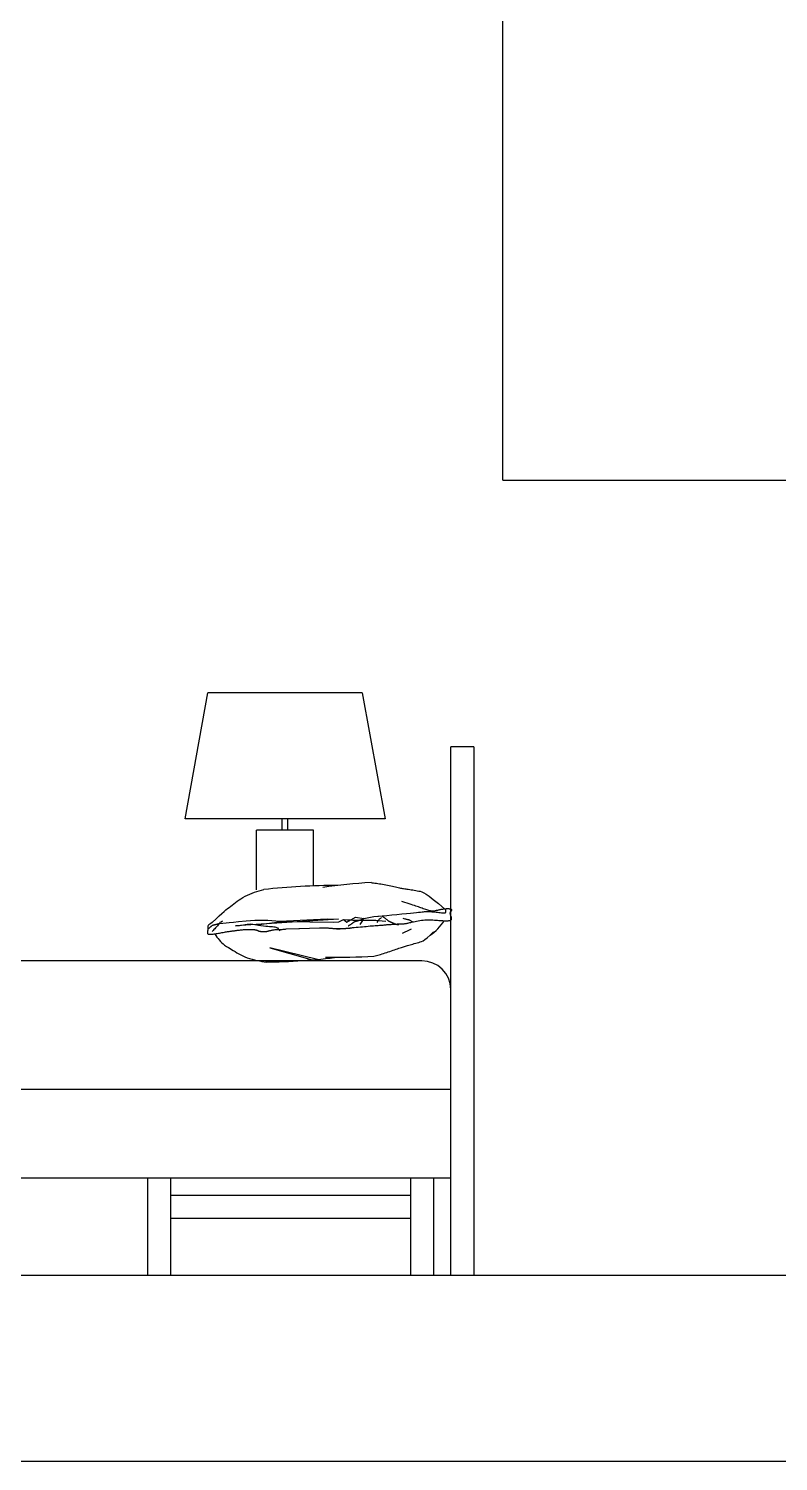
# Model space of a CAD drawing. Header units: inches. Extents: x 11.2 to 54.2, y 16.2 to 41.
# Drawn here: x 22.752 to 24.063, y 16.209 to 18.716 of the extents above; entities that cross this region are included whole.
import ezdxf

# ---------------------------------------------------------------- set-up
doc = ezdxf.new("R2010")
doc.units = ezdxf.units.IN
doc.header["$MEASUREMENT"] = 0
for name, color, linetype in [('1', 1, 'Continuous'), ('4', 4, 'Continuous'), ('kadrbm', 4, 'Continuous')]:
    doc.layers.add(name, color=color, linetype=linetype)

# ---------------------------------------------------------------- blocks, each defined once
blk = doc.blocks.new('kadrbm')
at = {"layer": 'kadrbm', "color": 4}
blk.add_lwpolyline([(0, 0), (0, 24.7972), (21, 24.7972), (21, 0), (0, 0)], close=True, dxfattribs=at)
blk.add_lwpolyline([(20.6631, 0.3257), (20.6631, 24.4603), (0.3369, 24.4603), (0.3369, 0.3257), (20.6631, 0.3257)], dxfattribs=at)

msp = doc.modelspace()

# ---------------------------------------------------------------- linework, layer by layer
at = {"layer": '1'}
for p, q in [((23.5817, 17.9263), (23.5817, 19.9263)), ((23.5817, 17.9263), (26.3817, 17.9263)), ((23.0258, 17.3337), (23.0658, 17.5537)), ((23.3358, 17.5537), (23.0658, 17.5537)), ((23.3358, 17.5537), (23.3758, 17.3337)), ((23.4909, 16.535), (23.4909, 17.4593)), ((23.5309, 17.4593), (23.4909, 17.4593)), ((23.5309, 17.4593), (23.5309, 16.535)), ((23.3758, 17.3337), (23.0258, 17.3337)), ((23.1958, 17.3137), (23.1958, 17.3337)), ((23.2058, 17.3137), (23.2058, 17.3337)), ((23.1508, 17.2093), (23.1508, 17.3137)), ((23.2508, 17.3137), (23.1508, 17.3137)), ((23.2508, 17.2164), (23.2508, 17.3137)), ((23.3511, 17.2221), (23.3533, 17.2218)), ((23.3533, 17.2218), (23.3556, 17.2215)), ((23.3556, 17.2215), (23.358, 17.2212)), ((23.358, 17.2212), (23.3605, 17.2208)), ((23.3605, 17.2208), (23.3631, 17.2204)), ((23.1236, 17.1938), (23.1272, 17.196)), ((23.1272, 17.196), (23.1309, 17.198)), ((23.1309, 17.198), (23.1349, 17.2)), ((23.1349, 17.2), (23.139, 17.2017)), ((23.139, 17.2017), (23.1432, 17.2034)), ((23.1432, 17.2034), (23.1474, 17.2049)), ((23.1474, 17.2049), (23.1516, 17.2063)), ((23.1516, 17.2063), (23.1557, 17.2075)), ((23.1557, 17.2075), (23.1597, 17.2086)), ((23.1597, 17.2086), (23.1635, 17.2096)), ((23.3631, 17.2204), (23.3658, 17.22)), ((23.3658, 17.22), (23.3685, 17.2196)), ((23.3685, 17.2196), (23.3713, 17.2191)), ((23.3713, 17.2191), (23.3742, 17.2185)), ((23.3742, 17.2185), (23.3771, 17.218)), ((23.3771, 17.218), (23.38, 17.2174)), ((23.38, 17.2174), (23.3829, 17.2168)), ((23.3829, 17.2168), (23.3857, 17.2161)), ((23.3857, 17.2161), (23.3885, 17.2155)), ((23.3885, 17.2155), (23.3913, 17.2149)), ((23.3913, 17.2149), (23.3939, 17.2143)), ((23.3939, 17.2143), (23.3963, 17.2137)), ((23.3963, 17.2137), (23.3986, 17.2132)), ((23.3986, 17.2132), (23.4007, 17.2128)), ((23.4007, 17.2128), (23.4027, 17.2124)), ((23.4027, 17.2124), (23.4045, 17.212)), ((23.4045, 17.212), (23.4063, 17.2117)), ((23.4063, 17.2117), (23.4081, 17.2114)), ((23.4081, 17.2114), (23.41, 17.2111)), ((23.41, 17.2111), (23.4119, 17.2108)), ((23.4119, 17.2108), (23.414, 17.2105)), ((23.414, 17.2105), (23.4163, 17.2102)), ((23.4163, 17.2102), (23.4188, 17.2098)), ((23.4188, 17.2098), (23.4213, 17.2094)), ((23.4213, 17.2094), (23.424, 17.209)), ((23.424, 17.209), (23.4266, 17.2086)), ((23.4266, 17.2086), (23.4293, 17.2082)), ((23.4293, 17.2082), (23.432, 17.2077)), ((23.432, 17.2077), (23.4346, 17.2072)), ((23.4346, 17.2072), (23.4371, 17.2067)), ((23.4371, 17.2067), (23.4399, 17.2058)), ((23.4399, 17.2058), (23.4432, 17.2042)), ((23.4432, 17.2042), (23.4475, 17.2017)), ((23.4475, 17.2017), (23.453, 17.1979)), ((23.453, 17.1979), (23.46, 17.1925)), ((23.0904, 17.1679), (23.0942, 17.1713)), ((23.0942, 17.1713), (23.0975, 17.1741)), ((23.0975, 17.1741), (23.1004, 17.1764)), ((23.1004, 17.1764), (23.1031, 17.1785)), ((23.1031, 17.1785), (23.1057, 17.1805)), ((23.1057, 17.1805), (23.1084, 17.1826)), ((23.1084, 17.1826), (23.1111, 17.1848)), ((23.1111, 17.1848), (23.114, 17.187)), ((23.114, 17.187), (23.1171, 17.1893)), ((23.1171, 17.1893), (23.1203, 17.1916)), ((23.1203, 17.1916), (23.1236, 17.1938)), ((23.4101, 17.1873), (23.4053, 17.1889)), ((23.4144, 17.1859), (23.4101, 17.1873)), ((23.4181, 17.1846), (23.4144, 17.1859)), ((23.4215, 17.1835), (23.4181, 17.1846)), ((23.4245, 17.1825), (23.4215, 17.1835)), ((23.4272, 17.1816), (23.4245, 17.1825)), ((23.4297, 17.1808), (23.4272, 17.1816)), ((23.432, 17.18), (23.4297, 17.1808)), ((23.4341, 17.1793), (23.432, 17.18)), ((23.4363, 17.1785), (23.4341, 17.1793)), ((23.4384, 17.1778), (23.4363, 17.1785)), ((23.4377, 17.1704), (23.4403, 17.1707)), ((23.4405, 17.177), (23.4384, 17.1778)), ((23.4403, 17.1707), (23.4427, 17.1709)), ((23.4426, 17.1763), (23.4405, 17.177)), ((23.4447, 17.1755), (23.4426, 17.1763)), ((23.4427, 17.1709), (23.4449, 17.1711)), ((23.4467, 17.1748), (23.4447, 17.1755)), ((23.4449, 17.1711), (23.4471, 17.1712)), ((23.4486, 17.1742), (23.4467, 17.1748)), ((23.4471, 17.1712), (23.4494, 17.1712)), ((23.4505, 17.1736), (23.4486, 17.1742)), ((23.4494, 17.1712), (23.4519, 17.1712)), ((23.4522, 17.1731), (23.4505, 17.1736)), ((23.4519, 17.1712), (23.4545, 17.1711)), ((23.4539, 17.1727), (23.4522, 17.1731)), ((23.4554, 17.1723), (23.4539, 17.1727)), ((23.4545, 17.1711), (23.4572, 17.171)), ((23.4568, 17.1721), (23.4554, 17.1723)), ((23.458, 17.172), (23.4568, 17.1721)), ((23.4572, 17.171), (23.4599, 17.1708)), ((23.4592, 17.1719), (23.458, 17.172)), ((23.4603, 17.172), (23.4592, 17.1719)), ((23.4599, 17.1708), (23.4625, 17.1706)), ((23.46, 17.1925), (23.4689, 17.1851)), ((23.4613, 17.1721), (23.4603, 17.172)), ((23.4623, 17.1722), (23.4613, 17.1721)), ((23.4633, 17.1724), (23.4623, 17.1722)), ((23.4625, 17.1706), (23.4651, 17.1704)), ((23.4642, 17.1726), (23.4633, 17.1724)), ((23.4652, 17.1729), (23.4642, 17.1726)), ((23.4663, 17.1732), (23.4652, 17.1729)), ((23.4674, 17.1734), (23.4663, 17.1732)), ((23.4686, 17.1737), (23.4674, 17.1734)), ((23.4698, 17.1739), (23.4686, 17.1737)), ((23.4689, 17.1851), (23.4801, 17.1755)), ((23.471, 17.1741), (23.4698, 17.1739)), ((23.4723, 17.1744), (23.471, 17.1741)), ((23.4735, 17.1746), (23.4723, 17.1744)), ((23.4748, 17.1748), (23.4735, 17.1746)), ((23.476, 17.175), (23.4748, 17.1748)), ((23.4773, 17.1752), (23.476, 17.175)), ((23.4785, 17.1753), (23.4773, 17.1752)), ((23.4796, 17.1755), (23.4785, 17.1753)), ((23.4807, 17.1756), (23.4796, 17.1755)), ((23.4817, 17.1757), (23.4807, 17.1756)), ((23.4827, 17.1758), (23.4817, 17.1757)), ((23.4818, 17.1744), (23.4817, 17.1757)), ((23.482, 17.1732), (23.4818, 17.1744)), ((23.4819, 17.1699), (23.4821, 17.1705)), ((23.4821, 17.1721), (23.482, 17.1732)), ((23.4821, 17.1712), (23.4821, 17.1721)), ((23.4821, 17.1705), (23.4821, 17.1712)), ((23.4836, 17.1758), (23.4827, 17.1758)), ((23.4845, 17.1759), (23.4836, 17.1758)), ((23.4854, 17.1759), (23.4845, 17.1759)), ((23.4862, 17.1759), (23.4854, 17.1759)), ((23.487, 17.1759), (23.4862, 17.1759)), ((23.4877, 17.1758), (23.487, 17.1759)), ((23.4884, 17.1757), (23.4877, 17.1758)), ((23.4891, 17.1756), (23.4884, 17.1757)), ((23.4897, 17.1755), (23.4891, 17.1756)), ((23.4903, 17.1754), (23.4897, 17.1755)), ((23.49, 17.1702), (23.4901, 17.1705)), ((23.4901, 17.1705), (23.4903, 17.1709)), ((23.4908, 17.1752), (23.4903, 17.1754)), ((23.4903, 17.1709), (23.4905, 17.1712)), ((23.4905, 17.1712), (23.4908, 17.1715)), ((23.4912, 17.175), (23.4908, 17.1752)), ((23.4908, 17.1715), (23.491, 17.1718)), ((23.491, 17.1718), (23.4913, 17.172)), ((23.4916, 17.1749), (23.4912, 17.175)), ((23.4913, 17.172), (23.4915, 17.1723)), ((23.4915, 17.1723), (23.4917, 17.1726)), ((23.4919, 17.1747), (23.4916, 17.1749)), ((23.4917, 17.1726), (23.492, 17.1728)), ((23.4922, 17.1744), (23.4919, 17.1747)), ((23.492, 17.1728), (23.4921, 17.1731)), ((23.4921, 17.1731), (23.4923, 17.1733)), ((23.4924, 17.1742), (23.4922, 17.1744)), ((23.4923, 17.1733), (23.4924, 17.1736)), ((23.4924, 17.174), (23.4924, 17.1742)), ((23.4925, 17.1738), (23.4924, 17.174)), ((23.4924, 17.1736), (23.4925, 17.1738)), ((23.066, 17.1456), (23.0656, 17.1446)), ((23.0666, 17.1467), (23.066, 17.1456)), ((23.0676, 17.1478), (23.0666, 17.1467)), ((23.0691, 17.1491), (23.0676, 17.1478)), ((23.071, 17.1504), (23.0691, 17.1491)), ((23.0709, 17.145), (23.0715, 17.1454)), ((23.0736, 17.1519), (23.071, 17.1504)), ((23.0715, 17.1454), (23.072, 17.1458)), ((23.072, 17.1458), (23.0724, 17.1462)), ((23.0724, 17.1462), (23.0728, 17.1465)), ((23.0728, 17.1465), (23.0732, 17.1468)), ((23.0732, 17.1468), (23.0736, 17.1471)), ((23.0736, 17.1519), (23.0802, 17.1584)), ((23.0736, 17.1471), (23.074, 17.1473)), ((23.074, 17.1473), (23.0744, 17.1475)), ((23.0744, 17.1475), (23.0749, 17.1477)), ((23.0749, 17.1477), (23.0754, 17.1479)), ((23.0754, 17.1479), (23.0759, 17.148)), ((23.0759, 17.148), (23.0765, 17.1482)), ((23.0765, 17.1482), (23.0771, 17.1483)), ((23.0771, 17.1483), (23.0778, 17.1485)), ((23.0778, 17.1485), (23.0785, 17.1486)), ((23.0785, 17.1486), (23.0792, 17.1488)), ((23.0792, 17.1488), (23.0798, 17.1489)), ((23.0798, 17.1489), (23.0805, 17.1491)), ((23.0802, 17.1584), (23.0857, 17.1636)), ((23.0805, 17.1491), (23.0812, 17.1492)), ((23.0824, 17.1462), (23.0808, 17.1445)), ((23.0812, 17.1492), (23.0819, 17.1494)), ((23.0819, 17.1494), (23.0825, 17.1496)), ((23.084, 17.1479), (23.0824, 17.1462)), ((23.0825, 17.1496), (23.0832, 17.1498)), ((23.0832, 17.1498), (23.084, 17.15)), ((23.084, 17.15), (23.0847, 17.1501)), ((23.0858, 17.1499), (23.084, 17.1479)), ((23.0847, 17.1501), (23.0856, 17.1503)), ((23.0856, 17.1503), (23.0865, 17.1505)), ((23.0857, 17.1636), (23.0904, 17.1679)), ((23.0865, 17.1505), (23.0871, 17.1527)), ((23.0865, 17.1505), (23.103, 17.1523)), ((23.0871, 17.1527), (23.0892, 17.1534)), ((23.0892, 17.1534), (23.0912, 17.1551)), ((23.103, 17.1523), (23.1105, 17.1528)), ((23.1105, 17.1528), (23.1194, 17.1541)), ((23.294, 17.1582), (23.1142, 17.1463)), ((23.1142, 17.1463), (23.1212, 17.1469)), ((23.1194, 17.1541), (23.1329, 17.155)), ((23.1212, 17.1469), (23.1348, 17.1493)), ((23.1329, 17.155), (23.148, 17.156)), ((23.1348, 17.1493), (23.1409, 17.1497)), ((23.1409, 17.1497), (23.1512, 17.1483)), ((23.148, 17.156), (23.1706, 17.156)), ((23.149, 17.1484), (23.1541, 17.1475)), ((23.1512, 17.1483), (23.1865, 17.1527)), ((23.1541, 17.1475), (23.1587, 17.1468)), ((23.1587, 17.1468), (23.1631, 17.1463)), ((23.1631, 17.1463), (23.167, 17.1459)), ((23.167, 17.1459), (23.1706, 17.1456)), ((23.1706, 17.156), (23.1918, 17.1544)), ((23.1706, 17.1456), (23.1738, 17.1454)), ((23.1865, 17.1527), (23.1948, 17.1532)), ((23.1918, 17.1544), (23.2744, 17.1585)), ((23.1948, 17.1532), (23.2032, 17.1538)), ((23.2032, 17.1538), (23.2032, 17.1538)), ((23.2032, 17.1538), (23.2849, 17.1525)), ((23.2744, 17.1585), (23.294, 17.1582)), ((23.2849, 17.1525), (23.2948, 17.1532)), ((23.2948, 17.1532), (23.3029, 17.1575)), ((23.3029, 17.1575), (23.3088, 17.1525)), ((23.3093, 17.1562), (23.3039, 17.1565)), ((23.3088, 17.1525), (23.324, 17.1612)), ((23.3144, 17.156), (23.3093, 17.1562)), ((23.3112, 17.1463), (23.3117, 17.1465)), ((23.3117, 17.1465), (23.3123, 17.1468)), ((23.3123, 17.1468), (23.313, 17.1472)), ((23.313, 17.1472), (23.3136, 17.1476)), ((23.3136, 17.1476), (23.3143, 17.148)), ((23.3143, 17.148), (23.315, 17.1484)), ((23.3191, 17.1558), (23.3144, 17.156)), ((23.315, 17.1484), (23.3156, 17.1488)), ((23.3156, 17.1488), (23.3163, 17.1493)), ((23.3163, 17.1493), (23.317, 17.1497)), ((23.317, 17.1497), (23.3176, 17.1502)), ((23.3176, 17.1502), (23.3182, 17.1506)), ((23.3182, 17.1506), (23.3188, 17.1511)), ((23.3188, 17.1511), (23.3193, 17.1515)), ((23.3236, 17.1557), (23.3191, 17.1558)), ((23.3193, 17.1515), (23.3199, 17.1519)), ((23.3199, 17.1519), (23.3204, 17.1522)), ((23.3204, 17.1522), (23.3209, 17.1526)), ((23.3209, 17.1526), (23.3213, 17.1529)), ((23.3213, 17.1529), (23.3218, 17.1532)), ((23.3218, 17.1532), (23.3223, 17.1535)), ((23.3223, 17.1535), (23.3227, 17.1537)), ((23.3227, 17.1537), (23.3232, 17.154)), ((23.3232, 17.154), (23.3236, 17.1541)), ((23.3279, 17.1557), (23.3236, 17.1557)), ((23.3236, 17.1541), (23.3241, 17.1543)), ((23.324, 17.1612), (23.3387, 17.1591)), ((23.3241, 17.1543), (23.3246, 17.1544)), ((23.3246, 17.1544), (23.3251, 17.1546)), ((23.3251, 17.1546), (23.3256, 17.1547)), ((23.3256, 17.1547), (23.3261, 17.1548)), ((23.3261, 17.1548), (23.3267, 17.155)), ((23.3267, 17.155), (23.3272, 17.1551)), ((23.3272, 17.1551), (23.3279, 17.1553)), ((23.3319, 17.1557), (23.3279, 17.1557)), ((23.3279, 17.1553), (23.3285, 17.1554)), ((23.3285, 17.1554), (23.3293, 17.1557)), ((23.3293, 17.1557), (23.3301, 17.1559)), ((23.3301, 17.1559), (23.3309, 17.1562)), ((23.3309, 17.1562), (23.3319, 17.1566)), ((23.3319, 17.1566), (23.333, 17.157)), ((23.3358, 17.1557), (23.3319, 17.1557)), ((23.3322, 17.1486), (23.3355, 17.1536)), ((23.333, 17.157), (23.3343, 17.1575)), ((23.3343, 17.1575), (23.3357, 17.1581)), ((23.3355, 17.1536), (23.3371, 17.1561)), ((23.3357, 17.1581), (23.3372, 17.1588)), ((23.3395, 17.1557), (23.3358, 17.1557)), ((23.3372, 17.1588), (23.339, 17.1596)), ((23.3387, 17.1591), (23.3562, 17.1624)), ((23.3432, 17.1557), (23.3395, 17.1557)), ((23.3395, 17.1451), (23.3429, 17.1454)), ((23.3429, 17.1454), (23.3462, 17.1457)), ((23.347, 17.1558), (23.3432, 17.1557)), ((23.3462, 17.1457), (23.3494, 17.146)), ((23.3509, 17.1557), (23.347, 17.1558)), ((23.3494, 17.146), (23.3525, 17.1462)), ((23.3551, 17.1556), (23.3509, 17.1557)), ((23.3525, 17.1462), (23.3555, 17.1464)), ((23.3596, 17.1554), (23.3551, 17.1556)), ((23.3555, 17.1464), (23.3583, 17.1466)), ((23.3562, 17.1624), (23.3643, 17.1632)), ((23.3562, 17.1624), (23.3629, 17.1631)), ((23.3583, 17.1466), (23.361, 17.1468)), ((23.3647, 17.1551), (23.3596, 17.1554)), ((23.361, 17.1468), (23.3636, 17.147)), ((23.3621, 17.1524), (23.3628, 17.1536)), ((23.3628, 17.1536), (23.3633, 17.1547)), ((23.3629, 17.1631), (23.3705, 17.1638)), ((23.3633, 17.1547), (23.3638, 17.1555)), ((23.3636, 17.147), (23.3659, 17.1472)), ((23.3638, 17.1555), (23.3643, 17.1563)), ((23.3643, 17.1563), (23.3648, 17.1569)), ((23.3705, 17.1546), (23.3647, 17.1551)), ((23.3648, 17.1569), (23.3654, 17.1576)), ((23.3654, 17.1576), (23.3661, 17.1583)), ((23.3659, 17.1472), (23.3682, 17.1474)), ((23.3661, 17.1583), (23.367, 17.159)), ((23.367, 17.159), (23.3681, 17.1599)), ((23.3681, 17.1599), (23.3694, 17.161)), ((23.3682, 17.1474), (23.3702, 17.1476)), ((23.3701, 17.1637), (23.3719, 17.1626)), ((23.3702, 17.1476), (23.3721, 17.1477)), ((23.3705, 17.1638), (23.3789, 17.1646)), ((23.377, 17.1539), (23.3705, 17.1546)), ((23.3719, 17.1626), (23.3734, 17.1615)), ((23.3721, 17.1477), (23.3739, 17.1479)), ((23.3734, 17.1615), (23.3747, 17.1605)), ((23.3739, 17.1479), (23.3757, 17.1481)), ((23.3747, 17.1605), (23.3759, 17.1596)), ((23.3757, 17.1481), (23.3774, 17.1482)), ((23.3759, 17.1596), (23.3769, 17.1588)), ((23.3769, 17.1588), (23.3777, 17.1581)), ((23.3774, 17.1482), (23.379, 17.1484)), ((23.3777, 17.1581), (23.3785, 17.1575)), ((23.3785, 17.1575), (23.3791, 17.1569)), ((23.3789, 17.1646), (23.3877, 17.1654)), ((23.379, 17.1484), (23.3807, 17.1485)), ((23.3791, 17.1569), (23.3797, 17.1564)), ((23.3797, 17.1564), (23.3802, 17.156)), ((23.3802, 17.156), (23.3807, 17.1556)), ((23.3807, 17.1556), (23.3811, 17.1553)), ((23.3807, 17.1485), (23.3824, 17.1487)), ((23.3811, 17.1553), (23.3816, 17.155)), ((23.3816, 17.155), (23.382, 17.1548)), ((23.382, 17.1548), (23.3824, 17.1545)), ((23.3824, 17.1545), (23.3828, 17.1544)), ((23.3824, 17.1487), (23.3842, 17.1488)), ((23.3828, 17.1544), (23.3832, 17.1542)), ((23.3832, 17.1542), (23.3835, 17.154)), ((23.3835, 17.154), (23.3839, 17.1539)), ((23.3839, 17.1539), (23.3842, 17.1538)), ((23.3842, 17.1538), (23.3846, 17.1536)), ((23.3842, 17.1488), (23.3862, 17.1489)), ((23.3846, 17.1536), (23.3849, 17.1535)), ((23.3849, 17.1535), (23.3853, 17.1533)), ((23.3853, 17.1533), (23.3856, 17.1531)), ((23.3856, 17.1531), (23.386, 17.1529)), ((23.386, 17.1529), (23.3864, 17.1527)), ((23.3862, 17.1489), (23.3882, 17.1491)), ((23.3864, 17.1527), (23.3869, 17.1525)), ((23.3869, 17.1525), (23.3874, 17.1523)), ((23.3874, 17.1523), (23.388, 17.152)), ((23.3877, 17.1654), (23.3965, 17.1662)), ((23.388, 17.152), (23.3886, 17.1517)), ((23.3882, 17.1491), (23.3904, 17.1492)), ((23.3886, 17.1517), (23.3892, 17.1514)), ((23.3892, 17.1514), (23.39, 17.1511)), ((23.39, 17.1511), (23.3908, 17.1508)), ((23.3904, 17.1492), (23.3926, 17.1493)), ((23.3908, 17.1508), (23.3917, 17.1504)), ((23.3917, 17.1504), (23.3927, 17.15)), ((23.3926, 17.1493), (23.3948, 17.1494)), ((23.3927, 17.15), (23.3938, 17.1496)), ((23.3938, 17.1496), (23.3949, 17.1492)), ((23.3948, 17.1494), (23.3971, 17.1495)), ((23.3949, 17.1492), (23.3961, 17.1489)), ((23.3961, 17.1489), (23.3975, 17.1485)), ((23.3965, 17.1662), (23.405, 17.167)), ((23.3971, 17.1495), (23.3993, 17.1496)), ((23.3975, 17.1485), (23.3989, 17.1481)), ((23.3993, 17.1496), (23.4013, 17.1497)), ((23.4013, 17.1497), (23.4033, 17.1498)), ((23.4033, 17.1498), (23.405, 17.1498)), ((23.405, 17.167), (23.4129, 17.1678)), ((23.405, 17.1498), (23.4066, 17.1499)), ((23.4066, 17.1499), (23.4079, 17.15)), ((23.4067, 17.1595), (23.4085, 17.1592)), ((23.4079, 17.15), (23.409, 17.15)), ((23.4085, 17.1592), (23.4101, 17.1588)), ((23.409, 17.15), (23.41, 17.1501)), ((23.41, 17.1501), (23.4108, 17.1501)), ((23.4101, 17.1588), (23.4114, 17.1585)), ((23.4108, 17.1501), (23.4117, 17.1503)), ((23.4114, 17.1585), (23.4126, 17.1582)), ((23.4117, 17.1503), (23.4125, 17.1504)), ((23.4125, 17.1504), (23.4134, 17.1506)), ((23.4126, 17.1582), (23.4137, 17.1579)), ((23.4129, 17.1678), (23.4199, 17.1685)), ((23.4134, 17.1506), (23.4145, 17.1508)), ((23.4137, 17.1579), (23.4147, 17.1576)), ((23.4145, 17.1508), (23.4157, 17.1511)), ((23.4147, 17.1576), (23.4156, 17.1574)), ((23.4156, 17.1574), (23.4164, 17.1571)), ((23.4157, 17.1511), (23.4172, 17.1515)), ((23.4164, 17.1571), (23.4173, 17.1568)), ((23.4172, 17.1515), (23.4189, 17.1519)), ((23.4173, 17.1568), (23.4182, 17.1565)), ((23.4182, 17.1565), (23.4191, 17.1561)), ((23.4189, 17.1519), (23.4209, 17.1524)), ((23.4191, 17.1561), (23.42, 17.1557)), ((23.4199, 17.1685), (23.4257, 17.1691)), ((23.42, 17.1557), (23.4209, 17.1552)), ((23.4209, 17.1552), (23.4219, 17.1546)), ((23.4209, 17.1524), (23.4231, 17.153)), ((23.4219, 17.1546), (23.4229, 17.1539)), ((23.4229, 17.1539), (23.4239, 17.153)), ((23.4231, 17.153), (23.4255, 17.1535)), ((23.4255, 17.1535), (23.4281, 17.1541)), ((23.4257, 17.1691), (23.4305, 17.1696)), ((23.4281, 17.1541), (23.4308, 17.1547)), ((23.4305, 17.1696), (23.4344, 17.1701)), ((23.4308, 17.1547), (23.4336, 17.1552)), ((23.4336, 17.1552), (23.4365, 17.1557)), ((23.4344, 17.1701), (23.4377, 17.1704)), ((23.4365, 17.1557), (23.4394, 17.1561)), ((23.4394, 17.1561), (23.4424, 17.1564)), ((23.4424, 17.1564), (23.4453, 17.1566)), ((23.4453, 17.1566), (23.4482, 17.1567)), ((23.4482, 17.1567), (23.451, 17.1568)), ((23.451, 17.1568), (23.4538, 17.1567)), ((23.4538, 17.1567), (23.4566, 17.1566)), ((23.4566, 17.1566), (23.4593, 17.1565)), ((23.4593, 17.1565), (23.462, 17.1564)), ((23.462, 17.1564), (23.4646, 17.1562)), ((23.4646, 17.1562), (23.4672, 17.156)), ((23.4651, 17.1704), (23.4676, 17.1701)), ((23.4672, 17.156), (23.4697, 17.1558)), ((23.4676, 17.1701), (23.47, 17.1699)), ((23.4697, 17.1558), (23.4721, 17.1556)), ((23.47, 17.1699), (23.4721, 17.1696)), ((23.4721, 17.1696), (23.4741, 17.1693)), ((23.4721, 17.1556), (23.4744, 17.1555)), ((23.4741, 17.1693), (23.4759, 17.1691)), ((23.4744, 17.1555), (23.4767, 17.1554)), ((23.4759, 17.1691), (23.4775, 17.169)), ((23.4767, 17.1554), (23.4788, 17.1553)), ((23.4775, 17.169), (23.4789, 17.1689)), ((23.4788, 17.1553), (23.4808, 17.1552)), ((23.4789, 17.1689), (23.48, 17.1689)), ((23.48, 17.1689), (23.4809, 17.1691)), ((23.4808, 17.1552), (23.4827, 17.1552)), ((23.4809, 17.1691), (23.4815, 17.1694)), ((23.4815, 17.1694), (23.4819, 17.1699)), ((23.4827, 17.1552), (23.4844, 17.1552)), ((23.4844, 17.1552), (23.486, 17.1553)), ((23.486, 17.1553), (23.4874, 17.1555)), ((23.4874, 17.1555), (23.4885, 17.1556)), ((23.4885, 17.1556), (23.4895, 17.1559)), ((23.4895, 17.1559), (23.4903, 17.1562)), ((23.4897, 17.1689), (23.4898, 17.1693)), ((23.4897, 17.1684), (23.4897, 17.1689)), ((23.4898, 17.1678), (23.4897, 17.1684)), ((23.4898, 17.1693), (23.4899, 17.1698)), ((23.4899, 17.1672), (23.4898, 17.1678)), ((23.4899, 17.1698), (23.49, 17.1702)), ((23.49, 17.1665), (23.4899, 17.1672)), ((23.4902, 17.1658), (23.49, 17.1665)), ((23.4904, 17.165), (23.4902, 17.1658)), ((23.4903, 17.1562), (23.4909, 17.1566)), ((23.4906, 17.1643), (23.4904, 17.165)), ((23.4909, 17.1635), (23.4906, 17.1643)), ((23.4911, 17.1627), (23.4909, 17.1635)), ((23.4909, 17.1566), (23.4914, 17.157)), ((23.4914, 17.162), (23.4911, 17.1627)), ((23.4916, 17.1612), (23.4914, 17.162)), ((23.4914, 17.157), (23.4917, 17.1575)), ((23.4917, 17.1605), (23.4916, 17.1612)), ((23.4919, 17.1598), (23.4917, 17.1605)), ((23.4917, 17.1575), (23.4919, 17.158)), ((23.492, 17.1592), (23.4919, 17.1598)), ((23.4919, 17.158), (23.492, 17.1586)), ((23.492, 17.1586), (23.492, 17.1592)), ((23.065, 17.1351), (23.0649, 17.1346)), ((23.0649, 17.1346), (23.0649, 17.1341)), ((23.0649, 17.1341), (23.0649, 17.1337)), ((23.0649, 17.1337), (23.065, 17.1333)), ((23.0651, 17.1357), (23.065, 17.1351)), ((23.065, 17.1333), (23.0651, 17.133)), ((23.0652, 17.1363), (23.0651, 17.1357)), ((23.0651, 17.133), (23.0653, 17.1327)), ((23.0653, 17.1369), (23.0652, 17.1363)), ((23.0654, 17.1375), (23.0653, 17.1369)), ((23.0653, 17.1327), (23.0655, 17.1324)), ((23.0655, 17.1382), (23.0654, 17.1375)), ((23.0656, 17.1446), (23.0655, 17.1437)), ((23.0655, 17.1437), (23.0655, 17.1428)), ((23.0655, 17.1428), (23.0656, 17.142)), ((23.0656, 17.1389), (23.0655, 17.1382)), ((23.0655, 17.1324), (23.0659, 17.1321)), ((23.0656, 17.142), (23.0657, 17.1412)), ((23.0657, 17.1397), (23.0656, 17.1389)), ((23.0657, 17.1412), (23.0657, 17.1404)), ((23.0657, 17.1404), (23.0657, 17.1397)), ((23.0659, 17.1321), (23.0662, 17.1319)), ((23.0662, 17.1319), (23.0667, 17.1318)), ((23.0667, 17.1318), (23.0672, 17.1316)), ((23.067, 17.1414), (23.0678, 17.1421)), ((23.0672, 17.1316), (23.0678, 17.1315)), ((23.0678, 17.1421), (23.0685, 17.1428)), ((23.0678, 17.1315), (23.0685, 17.1315)), ((23.0685, 17.1428), (23.0691, 17.1434)), ((23.0685, 17.1315), (23.0693, 17.1315)), ((23.0691, 17.1434), (23.0698, 17.144)), ((23.0693, 17.1315), (23.0702, 17.1315)), ((23.0698, 17.144), (23.0704, 17.1445)), ((23.0702, 17.1315), (23.0713, 17.1315)), ((23.0704, 17.1445), (23.0709, 17.145)), ((23.0713, 17.1315), (23.0724, 17.1316)), ((23.0724, 17.1316), (23.0736, 17.1317)), ((23.0749, 17.1379), (23.0734, 17.1361)), ((23.0736, 17.1317), (23.075, 17.1319)), ((23.0763, 17.1396), (23.0749, 17.1379)), ((23.075, 17.1319), (23.0766, 17.1321)), ((23.0778, 17.1413), (23.0763, 17.1396)), ((23.0766, 17.1321), (23.0782, 17.1324)), ((23.0793, 17.1429), (23.0778, 17.1413)), ((23.0782, 17.1324), (23.0801, 17.1326)), ((23.0808, 17.1445), (23.0793, 17.1429)), ((23.0801, 17.1326), (23.082, 17.133)), ((23.082, 17.133), (23.0841, 17.1333)), ((23.0841, 17.1333), (23.0862, 17.1337)), ((23.0862, 17.1337), (23.0883, 17.134)), ((23.0883, 17.134), (23.0905, 17.1344)), ((23.0905, 17.1344), (23.0926, 17.1348)), ((23.0926, 17.1348), (23.0947, 17.1351)), ((23.0947, 17.1351), (23.0966, 17.1355)), ((23.0966, 17.1355), (23.0985, 17.1358)), ((23.0985, 17.1358), (23.1002, 17.1361)), ((23.1002, 17.1361), (23.1018, 17.1364)), ((23.1018, 17.1364), (23.1033, 17.1366)), ((23.1033, 17.1366), (23.1047, 17.1368)), ((23.1047, 17.1368), (23.106, 17.137)), ((23.106, 17.137), (23.1072, 17.1372)), ((23.1072, 17.1372), (23.1085, 17.1374)), ((23.1085, 17.1374), (23.1097, 17.1375)), ((23.1097, 17.1375), (23.1109, 17.1377)), ((23.1109, 17.1377), (23.1121, 17.1378)), ((23.1121, 17.1378), (23.1133, 17.138)), ((23.1133, 17.138), (23.1146, 17.1381)), ((23.1146, 17.1381), (23.1159, 17.1383)), ((23.1159, 17.1383), (23.1172, 17.1385)), ((23.1172, 17.1385), (23.1186, 17.1386)), ((23.1186, 17.1386), (23.1199, 17.1388)), ((23.1199, 17.1388), (23.1213, 17.1389)), ((23.1213, 17.1389), (23.1226, 17.1391)), ((23.1226, 17.1391), (23.124, 17.1392)), ((23.124, 17.1392), (23.1253, 17.1393)), ((23.1253, 17.1393), (23.1266, 17.1394)), ((23.1266, 17.1394), (23.1279, 17.1396)), ((23.1279, 17.1396), (23.1291, 17.1397)), ((23.1291, 17.1397), (23.1304, 17.1397)), ((23.1304, 17.1397), (23.1315, 17.1398)), ((23.1315, 17.1398), (23.1327, 17.1399)), ((23.1327, 17.1399), (23.1339, 17.14)), ((23.1339, 17.14), (23.135, 17.14)), ((23.135, 17.14), (23.136, 17.1401)), ((23.136, 17.1401), (23.1371, 17.1401)), ((23.1371, 17.1401), (23.1381, 17.1401)), ((23.1381, 17.1401), (23.139, 17.1401)), ((23.139, 17.1401), (23.14, 17.1401)), ((23.14, 17.1401), (23.1409, 17.1401)), ((23.1409, 17.1401), (23.1417, 17.1401)), ((23.1417, 17.1401), (23.1426, 17.1401)), ((23.1426, 17.1401), (23.1434, 17.14)), ((23.1434, 17.14), (23.1443, 17.14)), ((23.1443, 17.14), (23.1451, 17.1399)), ((23.1451, 17.1399), (23.1459, 17.1398)), ((23.1459, 17.1398), (23.1467, 17.1397)), ((23.1467, 17.1397), (23.1475, 17.1396)), ((23.1475, 17.1396), (23.1482, 17.1394)), ((23.1482, 17.1394), (23.149, 17.1393)), ((23.149, 17.1393), (23.1497, 17.1391)), ((23.1497, 17.1391), (23.1503, 17.139)), ((23.1503, 17.139), (23.151, 17.1388)), ((23.151, 17.1388), (23.1515, 17.1387)), ((23.1515, 17.1387), (23.1521, 17.1385)), ((23.1521, 17.1385), (23.1525, 17.1383)), ((23.1525, 17.1383), (23.1529, 17.1382)), ((23.1529, 17.1382), (23.1532, 17.138)), ((23.1532, 17.138), (23.1536, 17.1379)), ((23.1536, 17.1379), (23.1538, 17.1377)), ((23.1538, 17.1377), (23.1541, 17.1376)), ((23.1541, 17.1376), (23.1544, 17.1374)), ((23.1544, 17.1374), (23.1547, 17.1373)), ((23.1547, 17.1373), (23.1551, 17.1372)), ((23.1551, 17.1372), (23.1555, 17.1371)), ((23.1555, 17.1371), (23.156, 17.1369)), ((23.156, 17.1369), (23.1566, 17.1368)), ((23.1566, 17.1368), (23.1572, 17.1367)), ((23.1572, 17.1367), (23.1579, 17.1366)), ((23.1579, 17.1366), (23.1587, 17.1365)), ((23.1587, 17.1365), (23.1595, 17.1364)), ((23.1595, 17.1364), (23.1603, 17.1364)), ((23.1603, 17.1364), (23.1612, 17.1363)), ((23.1612, 17.1363), (23.162, 17.1363)), ((23.162, 17.1363), (23.1628, 17.1362)), ((23.1628, 17.1362), (23.1636, 17.1362)), ((23.1636, 17.1362), (23.1643, 17.1362)), ((23.1643, 17.1362), (23.165, 17.1362)), ((23.165, 17.1362), (23.1657, 17.1362)), ((23.1657, 17.1362), (23.1663, 17.1362)), ((23.1663, 17.1362), (23.167, 17.1362)), ((23.167, 17.1362), (23.1676, 17.1363)), ((23.1676, 17.1363), (23.1683, 17.1364)), ((23.1683, 17.1364), (23.169, 17.1365)), ((23.169, 17.1365), (23.1697, 17.1367)), ((23.1697, 17.1367), (23.1705, 17.1369)), ((23.1705, 17.1369), (23.1713, 17.1371)), ((23.1713, 17.1371), (23.1721, 17.1373)), ((23.1721, 17.1373), (23.173, 17.1376)), ((23.173, 17.1376), (23.174, 17.1379)), ((23.1738, 17.1454), (23.1766, 17.1452)), ((23.174, 17.1379), (23.175, 17.1381)), ((23.175, 17.1381), (23.176, 17.1384)), ((23.176, 17.1384), (23.1771, 17.1387)), ((23.1766, 17.1452), (23.1791, 17.1451)), ((23.1771, 17.1387), (23.1783, 17.1389)), ((23.1783, 17.1389), (23.1795, 17.1391)), ((23.1791, 17.1451), (23.1811, 17.1448)), ((23.1795, 17.1391), (23.1807, 17.1393)), ((23.1807, 17.1393), (23.182, 17.1394)), ((23.1811, 17.1448), (23.1829, 17.1445)), ((23.182, 17.1394), (23.1834, 17.1396)), ((23.1829, 17.1445), (23.1845, 17.1441)), ((23.1834, 17.1396), (23.1847, 17.1396)), ((23.1845, 17.1441), (23.1859, 17.1434)), ((23.1847, 17.1396), (23.1861, 17.1397)), ((23.1859, 17.1434), (23.1873, 17.1425)), ((23.1861, 17.1397), (23.1875, 17.1397)), ((23.1873, 17.1425), (23.1887, 17.1413)), ((23.1875, 17.1397), (23.189, 17.1398)), ((23.1887, 17.1413), (23.1901, 17.1397)), ((23.189, 17.1398), (23.1904, 17.1398)), ((23.1901, 17.1397), (23.1917, 17.1378)), ((23.1904, 17.1398), (23.1918, 17.1398)), ((23.1918, 17.1398), (23.1932, 17.1399)), ((23.1932, 17.1399), (23.1946, 17.14)), ((23.1946, 17.14), (23.196, 17.1401)), ((23.196, 17.1401), (23.1974, 17.1402)), ((23.1974, 17.1402), (23.1987, 17.1403)), ((23.1987, 17.1403), (23.2, 17.1405)), ((23.2, 17.1405), (23.2013, 17.1407)), ((23.2013, 17.1407), (23.2026, 17.1408)), ((23.2026, 17.1408), (23.2247, 17.1415)), ((23.2247, 17.1415), (23.2259, 17.1417)), ((23.2259, 17.1417), (23.2611, 17.1428)), ((23.2611, 17.1428), (23.2623, 17.1429)), ((23.2623, 17.1429), (23.2635, 17.1429)), ((23.2635, 17.1429), (23.2647, 17.143)), ((23.2647, 17.143), (23.2659, 17.143)), ((23.2659, 17.143), (23.2671, 17.143)), ((23.2671, 17.143), (23.2682, 17.1429)), ((23.2682, 17.1429), (23.2694, 17.1429)), ((23.2694, 17.1429), (23.2705, 17.1428)), ((23.2705, 17.1428), (23.2716, 17.1428)), ((23.2716, 17.1428), (23.2728, 17.1427)), ((23.2728, 17.1427), (23.2739, 17.1426)), ((23.2739, 17.1426), (23.2751, 17.1425)), ((23.2751, 17.1425), (23.2762, 17.1425)), ((23.2762, 17.1425), (23.2773, 17.1424)), ((23.2773, 17.1424), (23.2785, 17.1423)), ((23.2785, 17.1423), (23.2797, 17.1422)), ((23.2797, 17.1422), (23.2808, 17.1422)), ((23.2808, 17.1422), (23.282, 17.1421)), ((23.282, 17.1421), (23.2833, 17.142)), ((23.2833, 17.142), (23.2845, 17.1419)), ((23.2845, 17.1419), (23.2858, 17.1419)), ((23.2858, 17.1419), (23.2871, 17.1418)), ((23.2871, 17.1418), (23.2884, 17.1417)), ((23.2884, 17.1417), (23.2898, 17.1417)), ((23.2898, 17.1417), (23.2913, 17.1416)), ((23.2909, 17.1408), (23.2939, 17.141)), ((23.2913, 17.1416), (23.2928, 17.1416)), ((23.2928, 17.1416), (23.2945, 17.1416)), ((23.2939, 17.141), (23.2971, 17.1412)), ((23.2945, 17.1416), (23.2962, 17.1416)), ((23.2962, 17.1416), (23.2981, 17.1416)), ((23.2971, 17.1412), (23.3003, 17.1415)), ((23.2981, 17.1416), (23.3, 17.1416)), ((23.3, 17.1416), (23.3021, 17.1417)), ((23.3003, 17.1415), (23.3037, 17.1418)), ((23.3021, 17.1417), (23.3044, 17.1418)), ((23.3037, 17.1418), (23.3071, 17.1421)), ((23.3044, 17.1418), (23.3068, 17.1419)), ((23.3068, 17.1419), (23.3093, 17.142)), ((23.3071, 17.1421), (23.3107, 17.1424)), ((23.3093, 17.142), (23.312, 17.1422)), ((23.3107, 17.1424), (23.3143, 17.1428)), ((23.312, 17.1422), (23.3148, 17.1423)), ((23.3143, 17.1428), (23.3179, 17.1431)), ((23.3148, 17.1423), (23.3177, 17.1425)), ((23.3179, 17.1431), (23.3216, 17.1435)), ((23.3216, 17.1435), (23.3252, 17.1438)), ((23.3252, 17.1438), (23.3289, 17.1442)), ((23.3289, 17.1442), (23.3325, 17.1445)), ((23.3325, 17.1445), (23.336, 17.1448)), ((23.336, 17.1448), (23.3395, 17.1451)), ((23.4104, 17.135), (23.4058, 17.1329)), ((23.4145, 17.137), (23.4104, 17.135)), ((23.4181, 17.1387), (23.4145, 17.137)), ((23.4213, 17.1402), (23.4181, 17.1387)), ((23.4423, 17.1203), (23.4454, 17.1222)), ((23.4454, 17.1222), (23.4493, 17.1253)), ((23.4493, 17.1253), (23.4543, 17.1297)), ((23.4543, 17.1297), (23.4606, 17.1359)), ((23.095, 17.1125), (23.0986, 17.1102)), ((23.0986, 17.1102), (23.1017, 17.1082)), ((23.1017, 17.1082), (23.1046, 17.1065)), ((23.1046, 17.1065), (23.1074, 17.1048)), ((23.1074, 17.1048), (23.1103, 17.1031)), ((23.1103, 17.1031), (23.1134, 17.1012)), ((23.1134, 17.1012), (23.1165, 17.0993)), ((23.1165, 17.0993), (23.1198, 17.0974)), ((23.1198, 17.0974), (23.1233, 17.0956)), ((23.1233, 17.0956), (23.1269, 17.0938)), ((23.2576, 17.0876), (23.174, 17.1076)), ((23.174, 17.1076), (23.248, 17.0868)), ((23.3628, 17.095), (23.3652, 17.0957)), ((23.3652, 17.0957), (23.3678, 17.0964)), ((23.3678, 17.0964), (23.3704, 17.0972)), ((23.3704, 17.0972), (23.3731, 17.0979)), ((23.3731, 17.0979), (23.3758, 17.0988)), ((23.3758, 17.0988), (23.3786, 17.0996)), ((23.3786, 17.0996), (23.3813, 17.1006)), ((23.3813, 17.1006), (23.3842, 17.1015)), ((23.3842, 17.1015), (23.387, 17.1025)), ((23.387, 17.1025), (23.3897, 17.1035)), ((23.3897, 17.1035), (23.3924, 17.1044)), ((23.3924, 17.1044), (23.3951, 17.1054)), ((23.3951, 17.1054), (23.3976, 17.1063)), ((23.3976, 17.1063), (23.4, 17.1071)), ((23.4, 17.1071), (23.4022, 17.1079)), ((23.4022, 17.1079), (23.4042, 17.1086)), ((23.4042, 17.1086), (23.4061, 17.1092)), ((23.4061, 17.1092), (23.4079, 17.1098)), ((23.4079, 17.1098), (23.4097, 17.1103)), ((23.4097, 17.1103), (23.4114, 17.1109)), ((23.4114, 17.1109), (23.4132, 17.1114)), ((23.4132, 17.1114), (23.4151, 17.1119)), ((23.4151, 17.1119), (23.4172, 17.1125)), ((23.4172, 17.1125), (23.4194, 17.1131)), ((23.4194, 17.1131), (23.4218, 17.1137)), ((23.4218, 17.1137), (23.4242, 17.1144)), ((23.4242, 17.1144), (23.4268, 17.1151)), ((23.4268, 17.1151), (23.4294, 17.1159)), ((23.4294, 17.1159), (23.432, 17.1167)), ((23.432, 17.1167), (23.4346, 17.1174)), ((23.4346, 17.1174), (23.4371, 17.1182)), ((23.4371, 17.1182), (23.4396, 17.1191)), ((23.4396, 17.1191), (23.4423, 17.1203)), ((23.4399, 17.085), (21.6799, 17.085)), ((23.1269, 17.0938), (23.1307, 17.092)), ((23.1307, 17.092), (23.1346, 17.0904)), ((23.1346, 17.0904), (23.1388, 17.089)), ((23.1388, 17.089), (23.1431, 17.0877)), ((23.1431, 17.0877), (23.1474, 17.0866)), ((23.1474, 17.0866), (23.1518, 17.0856)), ((23.1518, 17.0856), (23.1561, 17.0848)), ((23.1561, 17.0848), (23.1604, 17.084)), ((23.1604, 17.084), (23.1645, 17.0834)), ((23.1645, 17.0834), (23.1684, 17.0829)), ((23.3561, 17.0933), (23.3582, 17.0939)), ((23.3582, 17.0939), (23.3605, 17.0944)), ((23.3605, 17.0944), (23.3628, 17.095)), ((23.4909, 16.86), (21.6309, 16.86)), ((23.4909, 16.705), (21.6709, 16.705)), ((22.9608, 16.535), (22.9608, 16.705)), ((23.0008, 16.535), (23.0008, 16.705)), ((23.4208, 16.535), (23.4208, 16.705)), ((23.4608, 16.535), (23.4608, 16.705)), ((23.0008, 16.675), (23.4208, 16.675)), ((23.0008, 16.635), (23.4208, 16.635))]:
    msp.add_line(p, q, dxfattribs=at)
for centre, radius, start, end in [((23.4259, 16.0796), 1.1449, 93.7446, 97.9776), ((23.2882, 16.1291), 1.0877, 89.7663, 96.5808), ((23.4152, 17.1919), 0.0734, 302.1685, 330.1149), ((23.1321, 17.1608), 0.0609, 207.8571, 232.4334), ((23.1589, 18.1708), 1.0877, 270.3995, 277.2139), ((23.2915, 18.2364), 1.1449, 269.0026, 273.2357), ((23.44, 17.0342), 0.0509, 0.9709, 90.1636)]:
    msp.add_arc(centre, radius, start, end, dxfattribs=at)
at = {"layer": '4'}
msp.add_line((11.4922, 16.535), (31.8184, 16.535), dxfattribs=at)

# ---------------------------------------------------------------- block references
at = {"layer": 'kadrbm'}
msp.add_blockref('kadrbm', (11.1553, 16.2093), dxfattribs=at)

doc.saveas('drawing.dxf')
